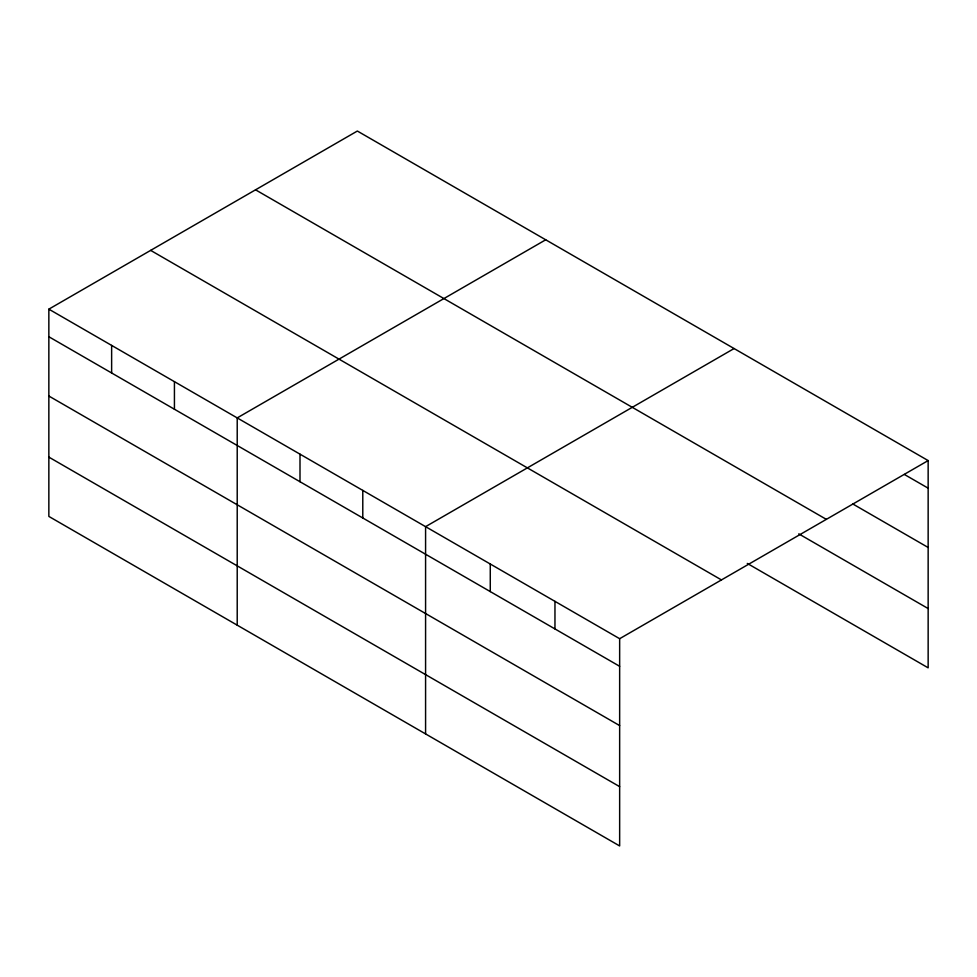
<?xml version="1.0" encoding="UTF-8"?>
<svg xmlns="http://www.w3.org/2000/svg" width="977" height="977" viewBox="0 0 977 977"><rect width="100%" height="100%" fill="white"/><g stroke="black" fill="none" stroke-linecap="round" stroke-linejoin="round"><path stroke-width="1.47" d="M48.85 309.159L619.65 638.702L619.65 845.96L48.85 516.418L48.85 309.159L357.35 131.04L928.15 460.582L928.15 667.841L747.283 563.424M545.716 239.792L237.216 417.9L237.216 625.158M734.081 348.545L425.581 526.652L425.581 733.91M619.65 638.702L928.15 460.582M904.384 474.456L928.15 488.17M852.897 504.022L928.15 547.462M255.547 189.819L826.347 519.361M798.771 533.857L928.15 608.549M150.653 250.381L721.453 579.923M48.85 336.735L619.65 666.277M48.85 396.027L619.65 725.581M48.85 457.114L619.65 786.668M554.96 601.356L554.96 628.932M490.271 564.01L490.271 591.586M362.785 490.405L362.785 517.993M300 454.158L300 481.734M174.431 381.653L174.431 409.241M111.634 345.406L111.634 372.982"/></g></svg>
